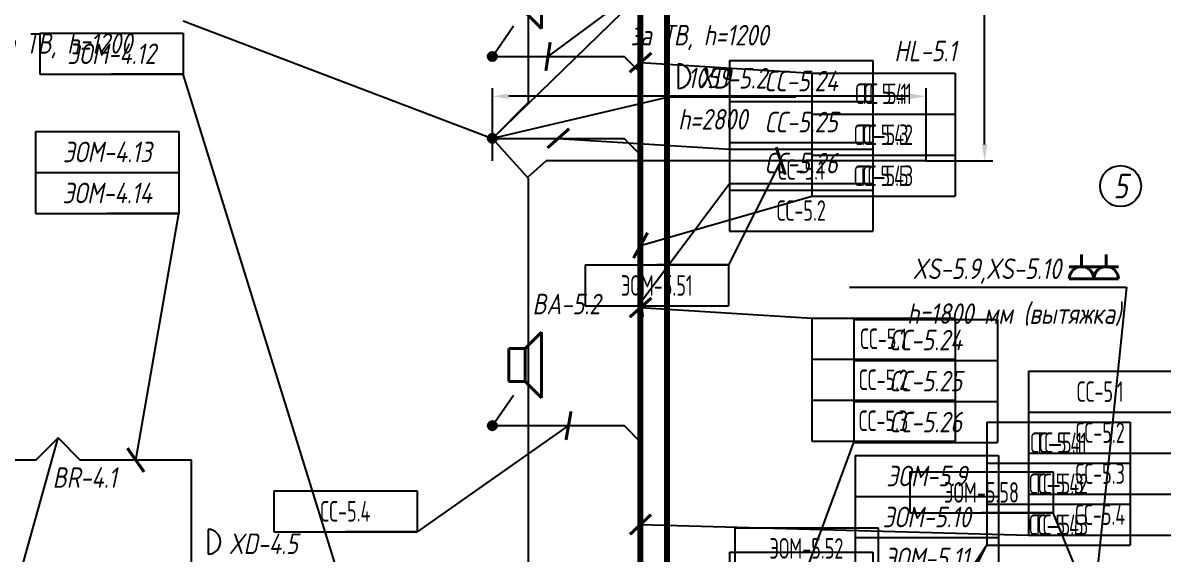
# Model space of a CAD drawing. Header units: millimetres. Extents: x -14566 to 16488, y -7315 to 17206.
# Drawn here: x 11385 to 14168, y 14147 to 15442 of the extents above; entities that cross this region are included whole.
import ezdxf
from ezdxf.enums import TextEntityAlignment as Align

# ---------------------------------------------------------------- set-up
doc = ezdxf.new("R2010")
doc.units = ezdxf.units.MM
for name, color, linetype in [('01 Экспликация', 7, 'Continuous'), ('02 Розетки', 7, 'Continuous'), ('04 Освещение', 7, 'Continuous'), ('05 Слаботочка', 7, 'Continuous'), ('06 Авт-ка климата', 7, 'Continuous'), ('07 Авт-ка общая', 7, 'Continuous'), ('08 Пож. и техн. сигн.', 7, 'Continuous'), ('09 ДСУП', 7, 'Continuous'), ('10 Привязка', 7, 'Continuous'), ('12 Трассы и коробки 220', 7, 'Continuous'), ('13 Трассы и коробки слаботочки', 7, 'Continuous')]:
    doc.layers.add(name, color=color, linetype=linetype)
doc.styles.add('GOST typeA', font='')
doc.styles.get("Standard").update_dxf_attribs({"font": 'arial.ttf'})
doc.styles.add('ГОСТ-ISOCPEUR', font='isocpeui.ttf', dxfattribs={"width": 0.8})
doc.styles.get('GOST typeA').set_extended_font_data('GOST type A')
doc.linetypes.add('220V_LINE', pattern='A,0.2,-0.05,["~220V",Standard,S=0.1,R=0,X=0,Y=-0.05],-0.4,0.1', length=0.75)
doc.dimstyles.new('ISO-25', dxfattribs={"dimtxt": 2.5, "dimasz": 2.5, "dimexe": 1.25, "dimexo": 0.625, "dimtad": 1, "dimtxsty": 'Standard', "dimcen": 2.5, "dimadec": 0, "dimazin": 0, "dimtfac": 1, "dimtmove": 0, "dimatfit": 3, "dimfxl": 1, "dimarcsym": 0})

# ---------------------------------------------------------------- blocks, each defined once
blk = doc.blocks.new('громкоговоритель')
at = {"color": 0, "lineweight": -2}
for p, q in [((2, 2), (4, 4)), ((4, 4), (4, -4)), ((0, -2), (0, 2)), ((0, 2), (2, 2)), ((2, 2), (2, -2)), ((2, -2), (0, -2)), ((2, -2), (4, -4))]:
    blk.add_line(p, q, dxfattribs=at)
blk = doc.blocks.new('коробка коммутационная')
at = {"color": 0}
blk.add_line((0, 3), (0, 0), dxfattribs=at)
blk.add_arc((0, 1.5), 1.5, 270, 90, dxfattribs=at)
blk = doc.blocks.new('*T145')
at = {"layer": '02 Розетки', "color": 0, "lineweight": -2}
for p, q in [((0, 0), (350, 0)), ((0, 0), (0, -100)), ((350, 0), (350, -100)), ((0, -100), (350, -100))]:
    blk.add_line(p, q, dxfattribs=at)
at = {"layer": '02 Розетки', "color": 0, "insert": (175, -50), "char_height": 50, "width": 330, "attachment_point": 5, "style": 'ГОСТ-ISOCPEUR'}
blk.add_mtext('{ЭОМ-4.12}', dxfattribs=at)
blk = doc.blocks.new('*T148')
at = {"layer": '02 Розетки', "color": 0, "lineweight": -2}
for p, q in [((0, 0), (350, 0)), ((0, 0), (0, -500)), ((350, 0), (350, -500)), ((0, -100), (350, -100)), ((0, -200), (350, -200)), ((0, -300), (350, -300)), ((0, -400), (350, -400)), ((0, -500), (350, -500))]:
    blk.add_line(p, q, dxfattribs=at)
at = {"layer": '02 Розетки', "color": 0, "char_height": 50, "width": 330, "attachment_point": 5, "style": 'ГОСТ-ISOCPEUR'}
for s, insert in [('{ЭОМ-5.9}', (175, -50)), ('{ЭОМ-5.10}', (175, -150)), ('{ЭОМ-5.11}', (175, -250)), ('{ЭОМ-5.12}', (175, -350)), ('{ЭОМ-5.13}', (175, -450))]:
    blk.add_mtext(s, dxfattribs=dict(at, insert=insert))
blk = doc.blocks.new('*T206')
at = {"layer": '04 Освещение', "color": 0, "linetype": 'ByBlock', "lineweight": -2, "transparency": 16777216}
for p, q in [((0, 0), (350, 0)), ((0, 0), (0, -100)), ((350, 0), (350, -100)), ((0, -100), (350, -100))]:
    blk.add_line(p, q, dxfattribs=at)
at = {"layer": '04 Освещение', "color": 0, "transparency": 16777216, "insert": (175, -50), "char_height": 50, "width": 330, "attachment_point": 5, "style": 'GOST typeA'}
blk.add_mtext('{\\W0.8;ЭОМ-5.52}', dxfattribs=at)
blk = doc.blocks.new('*T237')
at = {"layer": '04 Освещение', "color": 0, "lineweight": -2}
for p, q in [((0, 0), (350, 0)), ((0, 0), (0, -100)), ((350, 0), (350, -100)), ((0, -100), (350, -100))]:
    blk.add_line(p, q, dxfattribs=at)
at = {"layer": '04 Освещение', "color": 0, "insert": (175, -50), "char_height": 50, "width": 330, "attachment_point": 5, "style": 'GOST typeA'}
blk.add_mtext('{\\W0.8;ЭОМ-5.51}', dxfattribs=at)
blk = doc.blocks.new('*T238')
at = {"layer": '04 Освещение', "color": 0, "linetype": 'ByBlock', "lineweight": -2, "transparency": 16777216}
for p, q in [((0, 0), (350, 0)), ((0, 0), (0, -100)), ((350, 0), (350, -100)), ((0, -100), (350, -100))]:
    blk.add_line(p, q, dxfattribs=at)
at = {"layer": '04 Освещение', "color": 0, "transparency": 16777216, "insert": (175, -50), "char_height": 50, "width": 330, "attachment_point": 5, "style": 'GOST typeA'}
blk.add_mtext('{\\W0.8;ЭОМ-5.58}', dxfattribs=at)
blk = doc.blocks.new('*T260')
at = {"layer": '07 Авт-ка общая', "color": 0, "lineweight": -2}
for p, q in [((0, 0), (350, 0)), ((0, 0), (0, -300)), ((350, 0), (350, -300)), ((0, -100), (350, -100)), ((0, -200), (350, -200)), ((0, -300), (350, -300))]:
    blk.add_line(p, q, dxfattribs=at)
at = {"layer": '07 Авт-ка общая', "color": 0, "char_height": 50, "width": 330, "attachment_point": 5, "style": 'GOST typeA'}
for s, insert in [('{\\W0.8;СС-5.41}', (175, -50)), ('{\\W0.8;СС-5.42}', (175, -150)), ('{\\W0.8;СС-5.43}', (175, -250))]:
    blk.add_mtext(s, dxfattribs=dict(at, insert=insert))
blk = doc.blocks.new('*T263')
at = {"layer": '07 Авт-ка общая', "color": 0, "lineweight": -2}
for p, q in [((0, 0), (350, 0)), ((0, 0), (0, -300)), ((350, 0), (350, -300)), ((0, -100), (350, -100)), ((0, -200), (350, -200)), ((0, -300), (350, -300))]:
    blk.add_line(p, q, dxfattribs=at)
at = {"layer": '07 Авт-ка общая', "color": 0, "char_height": 50, "width": 330, "attachment_point": 5, "style": 'GOST typeA'}
for s, insert in [('{\\W0.8;СС-5.41}', (175, -50)), ('{\\W0.8;СС-5.42}', (175, -150)), ('{\\W0.8;СС-5.43}', (175, -250))]:
    blk.add_mtext(s, dxfattribs=dict(at, insert=insert))
blk = doc.blocks.new('*T283')
at = {"layer": '06 Авт-ка климата', "color": 0, "lineweight": -2}
for p, q in [((0, 0), (350, 0)), ((0, 0), (0, -300)), ((350, 0), (350, -300)), ((0, -100), (350, -100)), ((0, -200), (350, -200)), ((0, -300), (350, -300))]:
    blk.add_line(p, q, dxfattribs=at)
at = {"layer": '06 Авт-ка климата', "color": 0, "char_height": 50, "width": 330, "attachment_point": 5, "style": 'ГОСТ-ISOCPEUR'}
for s, insert in [('{СС-5.24}', (175, -50)), ('{СС-5.25}', (175, -150)), ('{СС-5.26}', (175, -250))]:
    blk.add_mtext(s, dxfattribs=dict(at, insert=insert))
blk = doc.blocks.new('*T290')
at = {"layer": '06 Авт-ка климата', "color": 0, "lineweight": -2}
for p, q in [((0, 0), (350, 0)), ((0, 0), (0, -300)), ((350, 0), (350, -300)), ((0, -100), (350, -100)), ((0, -200), (350, -200)), ((0, -300), (350, -300))]:
    blk.add_line(p, q, dxfattribs=at)
at = {"layer": '06 Авт-ка климата', "color": 0, "char_height": 50, "width": 330, "attachment_point": 5, "style": 'ГОСТ-ISOCPEUR'}
for s, insert in [('{СС-5.24}', (175, -50)), ('{СС-5.25}', (175, -150)), ('{СС-5.26}', (175, -250))]:
    blk.add_mtext(s, dxfattribs=dict(at, insert=insert))
blk = doc.blocks.new('*T356')
at = {"layer": '05 Слаботочка', "color": 0, "lineweight": -2}
for p, q in [((0, 0), (350, 0)), ((0, 0), (0, -500)), ((350, 0), (350, -500)), ((0, -100), (350, -100)), ((0, -200), (350, -200)), ((0, -300), (350, -300)), ((0, -400), (350, -400)), ((0, -500), (350, -500))]:
    blk.add_line(p, q, dxfattribs=at)
at = {"layer": '05 Слаботочка', "color": 0, "char_height": 50, "width": 330, "attachment_point": 5, "style": 'GOST typeA'}
for s, insert in [('{\\W0.8;СС-4.4}', (175, -50)), ('{\\W0.8;СС-5.1}', (175, -150)), ('{\\W0.8;СС-5.2}', (175, -250)), ('{\\W0.8;СС-5.3}', (175, -350)), ('{\\W0.8;СС-5.4}', (175, -450))]:
    blk.add_mtext(s, dxfattribs=dict(at, insert=insert))
blk = doc.blocks.new('*T363')
at = {"layer": '05 Слаботочка', "color": 0, "lineweight": -2}
for p, q in [((0, 0), (350, 0)), ((0, 0), (0, -200)), ((350, 0), (350, -200)), ((0, -100), (350, -100)), ((0, -200), (350, -200))]:
    blk.add_line(p, q, dxfattribs=at)
at = {"layer": '05 Слаботочка', "color": 0, "char_height": 50, "width": 330, "attachment_point": 5, "style": 'GOST typeA'}
for s, insert in [('{\\W0.8;СС-5.1}', (175, -50)), ('{\\W0.8;СС-5.2}', (175, -150))]:
    blk.add_mtext(s, dxfattribs=dict(at, insert=insert))
blk = doc.blocks.new('*T364')
at = {"layer": '05 Слаботочка', "color": 0, "lineweight": -2}
for p, q in [((0, 0), (350, 0)), ((0, 0), (0, -300)), ((350, 0), (350, -300)), ((0, -100), (350, -100)), ((0, -200), (350, -200)), ((0, -300), (350, -300))]:
    blk.add_line(p, q, dxfattribs=at)
at = {"layer": '05 Слаботочка', "color": 0, "char_height": 50, "width": 330, "attachment_point": 5, "style": 'GOST typeA'}
for s, insert in [('{\\W0.8;СС-5.1}', (175, -50)), ('{\\W0.8;СС-5.2}', (175, -150)), ('{\\W0.8;СС-5.3}', (175, -250))]:
    blk.add_mtext(s, dxfattribs=dict(at, insert=insert))
blk = doc.blocks.new('*T365')
at = {"layer": '05 Слаботочка', "color": 0, "lineweight": -2}
for p, q in [((0, 0), (350, 0)), ((0, 0), (0, -400)), ((350, 0), (350, -400)), ((0, -100), (350, -100)), ((0, -200), (350, -200)), ((0, -300), (350, -300)), ((0, -400), (350, -400))]:
    blk.add_line(p, q, dxfattribs=at)
at = {"layer": '05 Слаботочка', "color": 0, "char_height": 50, "width": 330, "attachment_point": 5, "style": 'GOST typeA'}
for s, insert in [('{\\W0.8;СС-5.1}', (175, -50)), ('{\\W0.8;СС-5.2}', (175, -150)), ('{\\W0.8;СС-5.3}', (175, -250)), ('{\\W0.8;СС-5.4}', (175, -350))]:
    blk.add_mtext(s, dxfattribs=dict(at, insert=insert))
blk = doc.blocks.new('*T383')
at = {"layer": '05 Слаботочка', "color": 0, "lineweight": -2}
for p, q in [((0, 0), (350, 0)), ((0, 0), (0, -100)), ((350, 0), (350, -100)), ((0, -100), (350, -100))]:
    blk.add_line(p, q, dxfattribs=at)
at = {"layer": '05 Слаботочка', "color": 0, "insert": (175, -50), "char_height": 50, "width": 330, "attachment_point": 5, "style": 'GOST typeA'}
blk.add_mtext('{\\W0.8;СС-5.4}', dxfattribs=at)
blk = doc.blocks.new('*T409')
at = {"layer": '08 Пож. и техн. сигн.', "color": 0, "lineweight": -2}
for p, q in [((0, 0), (350, 0)), ((0, 0), (0, -300)), ((350, 0), (350, -300)), ((0, -100), (350, -100)), ((0, -200), (350, -200)), ((0, -300), (350, -300))]:
    blk.add_line(p, q, dxfattribs=at)
at = {"layer": '08 Пож. и техн. сигн.', "color": 0, "char_height": 50, "width": 330, "attachment_point": 5, "style": 'GOST typeA'}
for s, insert in [('{\\W0.8;ТС-5.1}', (175, -50)), ('{\\W0.8;ТС-5.3}', (175, -150)), ('{\\W0.8;ТС-5.5}', (175, -250))]:
    blk.add_mtext(s, dxfattribs=dict(at, insert=insert))
blk = doc.blocks.new('*T411')
at = {"layer": '08 Пож. и техн. сигн.', "color": 0, "lineweight": -2}
for p, q in [((0, 0), (350, 0)), ((0, 0), (0, -300)), ((350, 0), (350, -300)), ((0, -100), (350, -100)), ((0, -200), (350, -200)), ((0, -300), (350, -300))]:
    blk.add_line(p, q, dxfattribs=at)
at = {"layer": '08 Пож. и техн. сигн.', "color": 0, "char_height": 50, "width": 330, "attachment_point": 5, "style": 'GOST typeA'}
for s, insert in [('{\\W0.8;ТС-5.1}', (175, -50)), ('{\\W0.8;ТС-5.3}', (175, -150)), ('{\\W0.8;ТС-5.5}', (175, -250))]:
    blk.add_mtext(s, dxfattribs=dict(at, insert=insert))
blk = doc.blocks.new('розетка открытая трехполюсная')
at = {"color": 0, "lineweight": -2}
for p, q in [((0, 1.5), (0, 3)), ((-1.5, 1.5), (1.5, 1.5)), ((-1.5, 0), (1.5, 0))]:
    blk.add_line(p, q, dxfattribs=at)
blk.add_arc((0, 0), 1.5, 0, 180, dxfattribs=at)
blk = doc.blocks.new('*D524')
at = {"layer": '04 Освещение', "color": 0, "lineweight": -2, "transparency": 16777216}
for p, q in [((12531.2, 15105.7), (12531.2, 15283.1)), ((13589.8, 15105.7), (13589.8, 15283.1)), ((13549.8, 15263.1), (12571.2, 15263.1))]:
    blk.add_line(p, q, dxfattribs=at)
at = {"layer": '04 Освещение', "color": 0, "transparency": 16777216}
for points in [[(12571.2, 15269.8), (12571.2, 15256.4), (12531.2, 15263.1)], [(13549.8, 15256.4), (13549.8, 15269.8), (13589.8, 15263.1)]]:
    blk.add_solid(points, dxfattribs=at)
at = {"layer": 'Defpoints', "color": 0, "transparency": 16777216}
for p in [(12531.2, 15263.1), (12531.2, 15105.7), (13589.8, 15105.7)]:
    blk.add_point(p, dxfattribs=at)
at = {"layer": '04 Освещение', "color": 0, "transparency": 16777216, "insert": (13060.5, 15308.1), "char_height": 50, "attachment_point": 5, "style": 'ГОСТ-ISOCPEUR'}
blk.add_mtext('1059', dxfattribs=at)
blk = doc.blocks.new('*D525')
at = {"layer": '04 Освещение', "color": 0, "lineweight": -2, "transparency": 16777216}
for p, q in [((13589.8, 16260.1), (13752.5, 16260.1)), ((13732.5, 15145.7), (13732.5, 16220.1)), ((13589.8, 15105.7), (13752.5, 15105.7))]:
    blk.add_line(p, q, dxfattribs=at)
at = {"layer": '04 Освещение', "color": 0, "transparency": 16777216}
for points in [[(13739.2, 16220.1), (13725.9, 16220.1), (13732.5, 16260.1)], [(13725.9, 15145.7), (13739.2, 15145.7), (13732.5, 15105.7)]]:
    blk.add_solid(points, dxfattribs=at)
at = {"layer": 'Defpoints', "color": 0, "transparency": 16777216}
for p in [(13589.8, 16260.1), (13732.5, 16260.1), (13589.8, 15105.7)]:
    blk.add_point(p, dxfattribs=at)
at = {"layer": '04 Освещение', "color": 0, "transparency": 16777216, "insert": (13687.5, 15682.9), "char_height": 50, "attachment_point": 5, "rotation": 90, "style": 'ГОСТ-ISOCPEUR'}
blk.add_mtext('1154', dxfattribs=at)
blk = doc.blocks.new('*T532')
at = {"layer": '02 Розетки', "color": 0, "lineweight": -2}
for p, q in [((0, 0), (350, 0)), ((0, 0), (0, -200)), ((350, 0), (350, -200)), ((0, -100), (350, -100)), ((0, -200), (350, -200))]:
    blk.add_line(p, q, dxfattribs=at)
at = {"layer": '02 Розетки', "color": 0, "char_height": 50, "width": 330, "attachment_point": 5, "style": 'ГОСТ-ISOCPEUR'}
for s, insert in [('{ЭОМ-4.13}', (175, -50)), ('{ЭОМ-4.14}', (175, -150))]:
    blk.add_mtext(s, dxfattribs=dict(at, insert=insert))

msp = doc.modelspace()

# ---------------------------------------------------------------- hatches: boundary and pattern name
at = {"layer": '05 Слаботочка'}
for points in [[(12521.2, 15360.1, 1), (12541.2, 15360.1, 1)], [(12521.2, 14460.1, 1), (12541.2, 14460.1, 1)]]:
    msp.add_hatch(color=256, dxfattribs=at).paths.add_polyline_path(points)
at = {"layer": '10 Привязка'}
msp.add_hatch(color=256, dxfattribs=at).paths.add_polyline_path([(12521.2, 15160.6, 1), (12541.2, 15160.6, 1)])

# ---------------------------------------------------------------- linework, layer by layer
at = {"layer": '01 Экспликация'}
msp.add_circle((14064.4, 15044.1), 50, dxfattribs=at)
at = {"layer": '02 Розетки'}
for p, q in [((12848.2, 15467.3), (12531.2, 15160.6)), ((13402.9, 14797.7), (14079.1, 14797.7)), ((14079.1, 14797.7), (13951.2, 13560.1)), ((11364.2, 14045.6), (11471.2, 14430.1))]:
    msp.add_line(p, q, dxfattribs=at)
at = {"layer": '02 Розетки', "linetype": '220V_LINE', "ltscale": 200, "flags": 128}
for points in [[(11471.2, 14430.1), (11417.3, 14376.2), (11302.1, 14376.2), (11302.1, 14591), (11341.2, 14630.1)], [(11796.5, 13930.3), (11796.5, 14376.2), (11525.2, 14376.2), (11471.2, 14430.1)]]:
    msp.add_lwpolyline(points, dxfattribs=at)
at = {"layer": '04 Освещение', "linetype": '220V_LINE', "ltscale": 200, "flags": 128}
msp.add_lwpolyline([(13589.8, 15105.7), (12662.7, 15105.7), (12617.2, 15064.8)], dxfattribs=at)
at = {"layer": '05 Слаботочка'}
for p, q in [((11776.6, 15447.2), (12531.2, 15160.6)), ((12531.2, 15360.1), (12582.4, 15434.8)), ((12531.2, 14460.1), (12582.4, 14534.8))]:
    msp.add_line(p, q, dxfattribs=at)
for points in [[(12531.2, 15360.1), (12852.8, 15360.1), (12892.8, 15320.1)], [(12531.2, 15160.6), (12852.8, 15160.6), (12892.8, 15120.6)], [(12531.2, 14460.1), (12852.8, 14460.1), (12892.8, 14420.1)]]:
    msp.add_lwpolyline(points, dxfattribs=at)
at = {"layer": '05 Слаботочка', "lineweight": 40}
for centre in [(12531.2, 15360.1), (12531.2, 14460.1)]:
    msp.add_circle(centre, 10, dxfattribs=at)
at = {"layer": '09 ДСУП', "color": 3, "lineweight": 100}
msp.add_lwpolyline([(13501.2, 8724.9), (13501.2, 9294.5), (12751.2, 10044.5), (12751.2, 10747.2), (12691.2, 10807.2), (12691.2, 13095.8), (12957.8, 13362.4), (12957.8, 15868.6), (12917.8, 15908.6)], dxfattribs=at)
at = {"layer": '10 Привязка', "lineweight": 40}
msp.add_circle((12531.2, 15160.6), 10, dxfattribs=at)
at = {"layer": '12 Трассы и коробки 220'}
for q in [(12531.2, 15160.6), (13271.8, 15262.1)]:
    msp.add_line((12964.5, 15262.1), q, dxfattribs=at)
at = {"layer": '12 Трассы и коробки 220', "linetype": '220V_LINE', "ltscale": 200, "flags": 128}
for points in [[(12531.2, 15160.6), (12619.4, 15248.8), (12619.4, 15960.1), (12531.2, 15960.1)], [(13601.2, 13340.1), (13561.2, 13380.1), (12619.4, 13380.1), (12619.4, 15062.4), (12531.2, 15160.6)]]:
    msp.add_lwpolyline(points, dxfattribs=at)
at = {"layer": '13 Трассы и коробки слаботочки', "lineweight": 100}
msp.add_lwpolyline([(12598.5, 10036.5), (12598.5, 13128.9), (12892.8, 13423.2), (12892.8, 15908.6)], dxfattribs=at)

# ---------------------------------------------------------------- block references
for name, p in [('*T145', (11426.9, 15416.8)), ('*T283', (13110, 15350.3)), ('*T260', (13310.8, 15319.3)), ('*T409', (13310.8, 15319.3)), ('*T532', (11416.3, 15177.4)), ('*T363', (13110, 15134.5)), ('*T237', (12757.4, 14851.9)), ('*T364', (13310.8, 14721.9)), ('*T290', (13413.6, 14718.7)), ('*T365', (13839.6, 14593.1)), ('*T263', (13738, 14468.4)), ('*T411', (13738, 14468.4)), ('*T148', (13416.3, 14387.3)), ('*T238', (13550, 14347.3)), ('*T383', (11997.4, 14301.2)), ('*T206', (13122.6, 14210.8)), ('*T356', (13110, 14151.7))]:
    msp.add_blockref(name, p)
at = {"layer": '02 Розетки', "color": 1, "lineweight": 40, "xscale": 20, "yscale": 20, "zscale": 20}
for p in [(13969.1, 14817.7), (14029.1, 14817.7)]:
    msp.add_blockref('розетка открытая трехполюсная', p, dxfattribs=at)
at = {"layer": '05 Слаботочка', "lineweight": 40, "xscale": 20, "yscale": 20, "zscale": 20}
for p in [(12571.3, 15508.1), (12571.3, 14608.1)]:
    msp.add_blockref('громкоговоритель', p, dxfattribs=at)
at = {"layer": '12 Трассы и коробки 220', "xscale": 20, "yscale": 20, "zscale": 20}
for p in [(12984.5, 15282.1), (11837.8, 14147.1)]:
    msp.add_blockref('коробка коммутационная', p, dxfattribs=at)

# ---------------------------------------------------------------- texts
at = {"layer": '01 Экспликация', "style": 'ГОСТ-ISOCPEUR', "width": 0.8}
msp.add_text('5', height=60, dxfattribs=at).set_placement((14064.4, 15044.1), align=Align.MIDDLE)
at = {"layer": '02 Розетки', "linetype": 'Continuous', "style": 'ГОСТ-ISOCPEUR', "width": 0.8}
msp.add_text('за ТВ, h=1200', height=50, dxfattribs=at).set_placement((12868.2, 15387.2))
for s, p in [('XS-5.9,XS-5.10', (13919.1, 14817.7)), ('h=1800 мм (вытяжка)', (14065.8, 14708.2))]:
    msp.add_text(s, height=50, dxfattribs=at).set_placement(p, align=Align.RIGHT)
at = {"layer": '04 Освещение', "linetype": 'Continuous', "style": 'ГОСТ-ISOCPEUR', "width": 0.8}
msp.add_text('HL-5.1', height=50, dxfattribs=at).set_placement((13663.9, 15348.5), align=Align.RIGHT)
at = {"layer": '05 Слаботочка', "linetype": 'Continuous', "style": 'ГОСТ-ISOCPEUR', "width": 0.8}
msp.add_text('за ТВ, h=1200', height=50, dxfattribs=at).set_placement((11314.9, 15367.1))
msp.add_text('BA-5.2', height=50, dxfattribs=at).set_placement((12794.5, 14731.6), align=Align.RIGHT)
at = {"layer": '07 Авт-ка общая', "linetype": 'Continuous', "style": 'ГОСТ-ISOCPEUR', "width": 0.8}
msp.add_text('BR-4.1', height=50, dxfattribs=at).set_placement((11614.3, 14308.5), align=Align.RIGHT)
at = {"layer": '12 Трассы и коробки 220', "linetype": 'Continuous', "style": 'ГОСТ-ISOCPEUR', "width": 0.8}
for s, p in [('XD-5.2', (13034.5, 15282.1)), ('h=2800', (12984.5, 15182)), ('XD-4.5', (11887.8, 14147.1))]:
    msp.add_text(s, height=50, dxfattribs=at).set_placement(p)

# ---------------------------------------------------------------- dimensions: what is measured, and where the dimension line sits
at = {"layer": '04 Освещение', "color": 3}
dim = msp.add_linear_dim(base=(13732.5, 16260.1), p1=(13589.8, 15105.7), p2=(13589.8, 16260.1), angle=90, dimstyle='ISO-25', override={"dimtxt": 50, "dimasz": 40, "dimexe": 20, "dimexo": 0, "dimgap": 20, "dimdec": 0, "dimtxsty": 'ГОСТ-ISOCPEUR'}, dxfattribs=at)
dim.commit()
dim.dimension.update_dxf_attribs({"geometry": '*D525', "text_midpoint": (13687.5, 15682.9)})
dim = msp.add_linear_dim(base=(12531.2, 15263.1), p1=(13589.8, 15105.7), p2=(12531.2, 15105.7), dimstyle='ISO-25', override={"dimtxt": 50, "dimasz": 40, "dimexe": 20, "dimexo": 0, "dimgap": 20, "dimdec": 0, "dimtxsty": 'ГОСТ-ISOCPEUR'}, dxfattribs=at)
dim.commit()
dim.dimension.update_dxf_attribs({"geometry": '*D524', "text_midpoint": (13060.5, 15263.1), "dimtype": 160})

# ---------------------------------------------------------------- leaders
at = {"layer": '02 Розетки'}
for points in [[(12190.3, 13984.2), (11776.9, 15316.8), (11601.9, 15316.8)], [(11660.8, 14376.2), (11766.3, 14977.4), (11591.3, 14977.4)]]:
    msp.add_leader(points, dimstyle='ISO-25', override={"dimasz": 50, "dimgap": 1, "dimtad": 0, "dimldrblk": 'ArchTick'}, dxfattribs=at)
at = {"layer": '04 Освещение'}
for points in [[(13234.9, 15105.7), (13107.4, 14851.9), (12932.4, 14851.9)], [(14130.9, 13685.6), (13900, 14247.3), (13725, 14247.3)]]:
    msp.add_leader(points, dimstyle='ISO-25', override={"dimasz": 50, "dimgap": 1, "dimtad": 0, "dimldrblk": 'ArchTick'}, dxfattribs=at)
at = {"layer": '05 Слаботочка'}
for points in [[(12667, 15360.1), (13060, 15650.2), (13235, 15650.2)], [(12692, 15160.6), (13110, 15134.5), (13285, 15134.5)], [(12892.8, 14747.9), (13310.8, 14721.9), (13485.8, 14721.9)], [(12717, 14460.1), (12347.4, 14201.2), (12172.4, 14201.2)], [(12892.8, 14219.2), (13839.6, 14193.1), (14014.6, 14193.1)]]:
    msp.add_leader(points, dimstyle='ISO-25', override={"dimasz": 50, "dimgap": 1, "dimtad": 0, "dimldrblk": 'ArchTick'}, dxfattribs=at)
at = {"layer": '06 Авт-ка климата'}
for points in [[(12892.8, 14760.3), (13110, 15050.3), (13285, 15050.3)], [(13079.5, 13520.2), (13413.6, 14418.7), (13588.6, 14418.7)]]:
    msp.add_leader(points, dimstyle='ISO-25', override={"dimasz": 50, "dimgap": 1, "dimtad": 0, "dimldrblk": 'ArchTick'}, dxfattribs=at)
at = {"layer": '07 Авт-ка общая'}
for points in [[(12892.8, 14899.5), (13310.8, 15019.3), (13485.8, 15019.3)], [(13310.3, 13520.2), (13738, 14168.4), (13913, 14168.4)]]:
    msp.add_leader(points, dimstyle='ISO-25', override={"dimasz": 50, "dimgap": 1, "dimtad": 0, "dimldrblk": 'ArchTick'}, dxfattribs=at)
at = {"layer": '08 Пож. и техн. сигн.'}
for points in [[(12892.8, 15345.4), (13310.8, 15319.3), (13485.8, 15319.3)], [(13403.8, 13520.2), (13738, 14168.4), (13913, 14168.4)]]:
    msp.add_leader(points, dimstyle='ISO-25', override={"dimasz": 50, "dimgap": 1, "dimtad": 0, "dimldrblk": 'ArchTick'}, dxfattribs=at)

doc.saveas('drawing.dxf')
